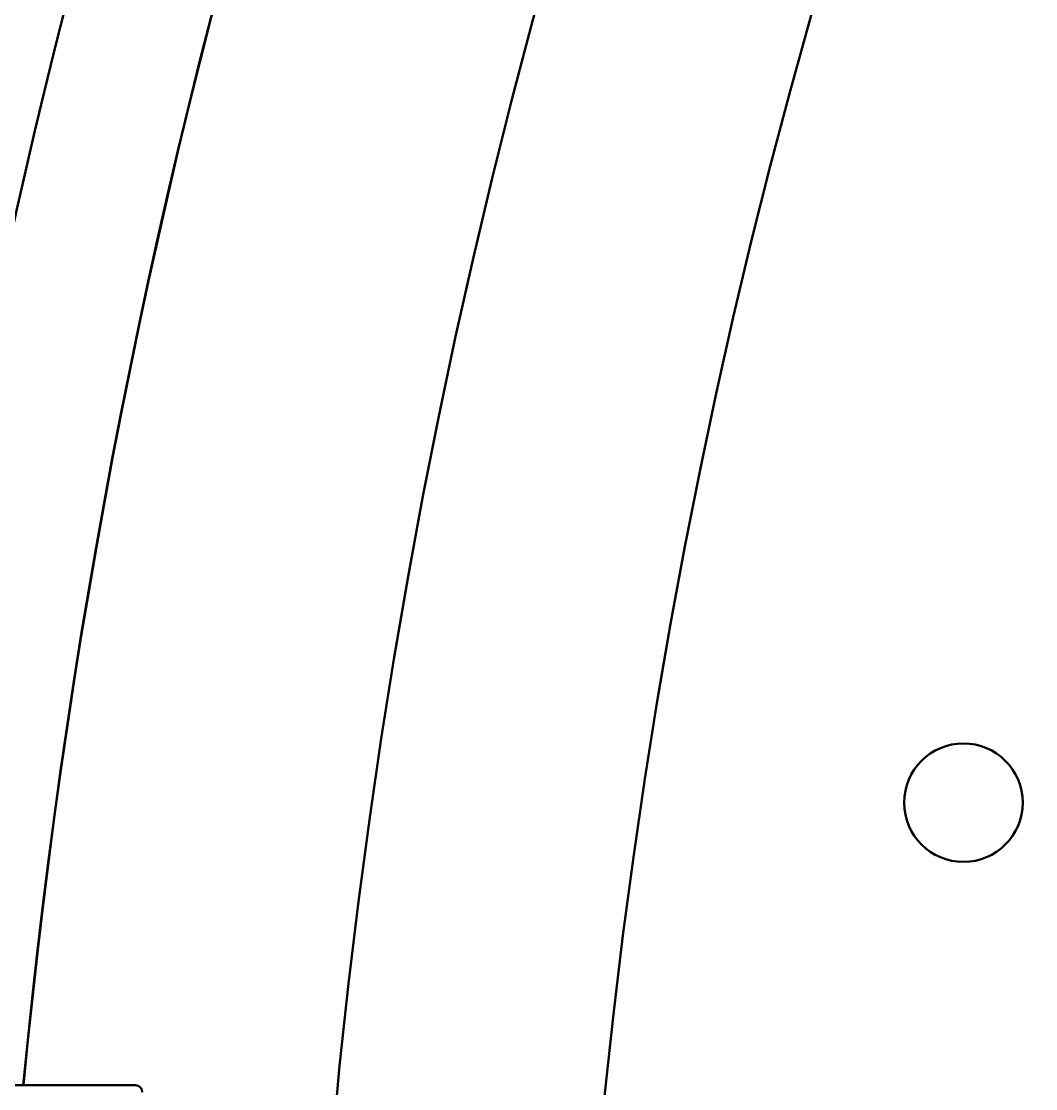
# Model space of a CAD drawing. Header units: inches. Extents: x 11 to 1621, y 11 to 1332.
# Drawn here: x 1196.78 to 1204.27, y 363.15 to 371.03 of the extents above; entities that cross this region are included whole.
import ezdxf

# ---------------------------------------------------------------- set-up
doc = ezdxf.new("R2010")
doc.units = ezdxf.units.IN
doc.header["$LTSCALE"] = 48
doc.header["$MEASUREMENT"] = 0
doc.layers.add('Visible (ANSI)', color=7, linetype='Continuous', lineweight=50)

msp = doc.modelspace()

# ---------------------------------------------------------------- linework, layer by layer
at = {"layer": 'Visible (ANSI)'}
msp.add_line((1191.797604, 363.17711), (1197.626902, 363.17711), dxfattribs=at)
for centre, radius in [((1247.196979, 358.380235), 48.3125), ((1247.196979, 358.380235), 46.34375), ((1203.738693, 365.263351), 0.4375)]:
    msp.add_circle(centre, radius, dxfattribs=at)
for centre, radius, start, end in [((1247.196979, 358.380235), 50.625, 150.3890484, 174.5628914), ((1247.196979, 358.380235), 50.62647, 150.4164762, 174.5630497), ((1247.196979, 358.380235), 51.6875, 160.5924941, 174.6749842), ((1197.626902, 363.12711), 0.05, 0, 90)]:
    msp.add_arc(centre, radius, start, end, dxfattribs=at)

doc.saveas('drawing.dxf')
